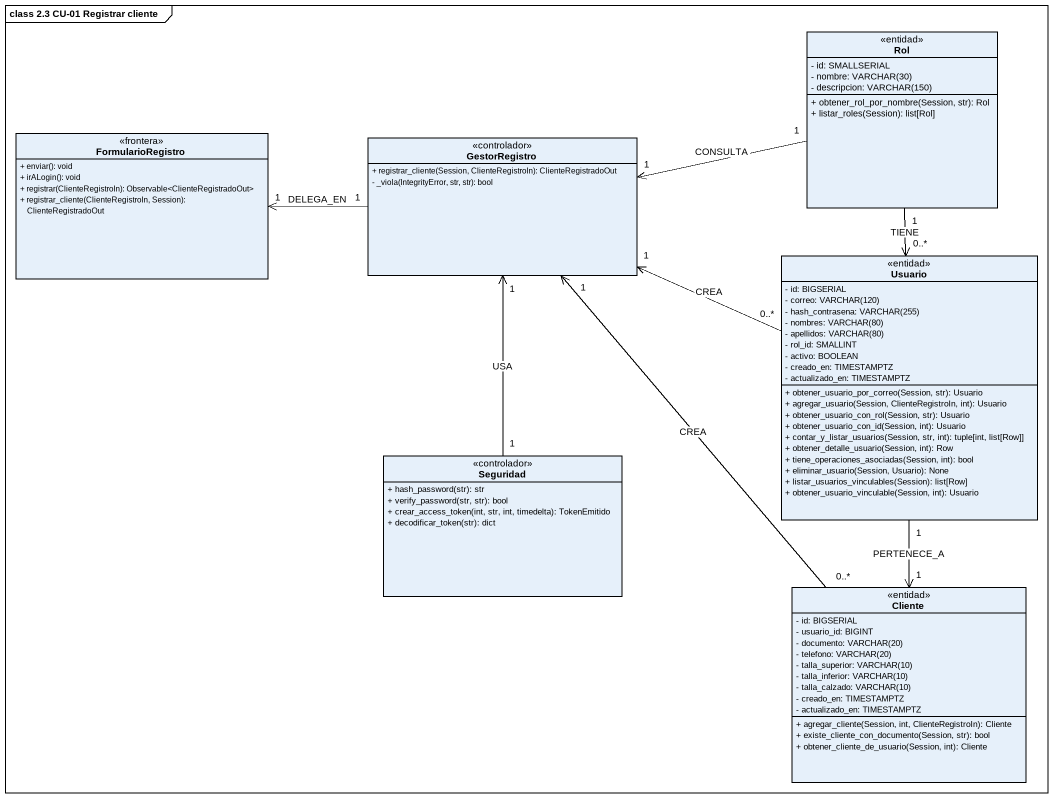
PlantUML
@startuml
mainframe class 2.3 CU-01 Registrar cliente
hide circle
hide empty members
skinparam classAttributeIconSize 0
class Rol <<entidad>> {
  - id: SMALLSERIAL
  {field} - nombre: VARCHAR(30)
  {field} - descripcion: VARCHAR(150)
  + obtener_rol_por_nombre(Session, str): Rol
  + listar_roles(Session): list[Rol]
}
class FormularioRegistro <<frontera>> {
  + enviar(): void
  + irALogin(): void
  + registrar(ClienteRegistroIn): Observable<ClienteRegistradoOut>
  + registrar_cliente(ClienteRegistroIn, Session): ClienteRegistradoOut
}
class GestorRegistro <<controlador>> {
  + registrar_cliente(Session, ClienteRegistroIn): ClienteRegistradoOut
  - _viola(IntegrityError, str, str): bool
}
class Usuario <<entidad>> {
  - id: BIGSERIAL
  {field} - correo: VARCHAR(120)
  {field} - hash_contrasena: VARCHAR(255)
  {field} - nombres: VARCHAR(80)
  {field} - apellidos: VARCHAR(80)
  - rol_id: SMALLINT
  - activo: BOOLEAN
  - creado_en: TIMESTAMPTZ
  - actualizado_en: TIMESTAMPTZ
  + obtener_usuario_por_correo(Session, str): Usuario
  + agregar_usuario(Session, ClienteRegistroIn, int): Usuario
  + obtener_usuario_con_rol(Session, str): Usuario
  + obtener_usuario_con_id(Session, int): Usuario
  + contar_y_listar_usuarios(Session, str, int): tuple[int, list[Row]]
  + obtener_detalle_usuario(Session, int): Row
  + tiene_operaciones_asociadas(Session, int): bool
  + eliminar_usuario(Session, Usuario): None
  + listar_usuarios_vinculables(Session): list[Row]
  + obtener_usuario_vinculable(Session, int): Usuario
}
class Seguridad <<controlador>> {
  + hash_password(str): str
  + verify_password(str, str): bool
  + crear_access_token(int, str, int, timedelta): TokenEmitido
  + decodificar_token(str): dict
}
class Cliente <<entidad>> {
  - id: BIGSERIAL
  - usuario_id: BIGINT
  {field} - documento: VARCHAR(20)
  {field} - telefono: VARCHAR(20)
  {field} - talla_superior: VARCHAR(10)
  {field} - talla_inferior: VARCHAR(10)
  {field} - talla_calzado: VARCHAR(10)
  - creado_en: TIMESTAMPTZ
  - actualizado_en: TIMESTAMPTZ
  + agregar_cliente(Session, int, ClienteRegistroIn): Cliente
  + existe_cliente_con_documento(Session, str): bool
  + obtener_cliente_de_usuario(Session, int): Cliente
}
FormularioRegistro "1" <-right- "1" GestorRegistro : DELEGA_EN
GestorRegistro "1" <-right- "1" Rol : CONSULTA
GestorRegistro "1" <-right- "0..*" Usuario : CREA
GestorRegistro "1" <-- "1" Seguridad : USA
GestorRegistro "1" <-- "0..*" Cliente : CREA
Usuario "0..*" <-up- "1" Rol : TIENE
Cliente "1" <-up- "1" Usuario : PERTENECE_A
@enduml
